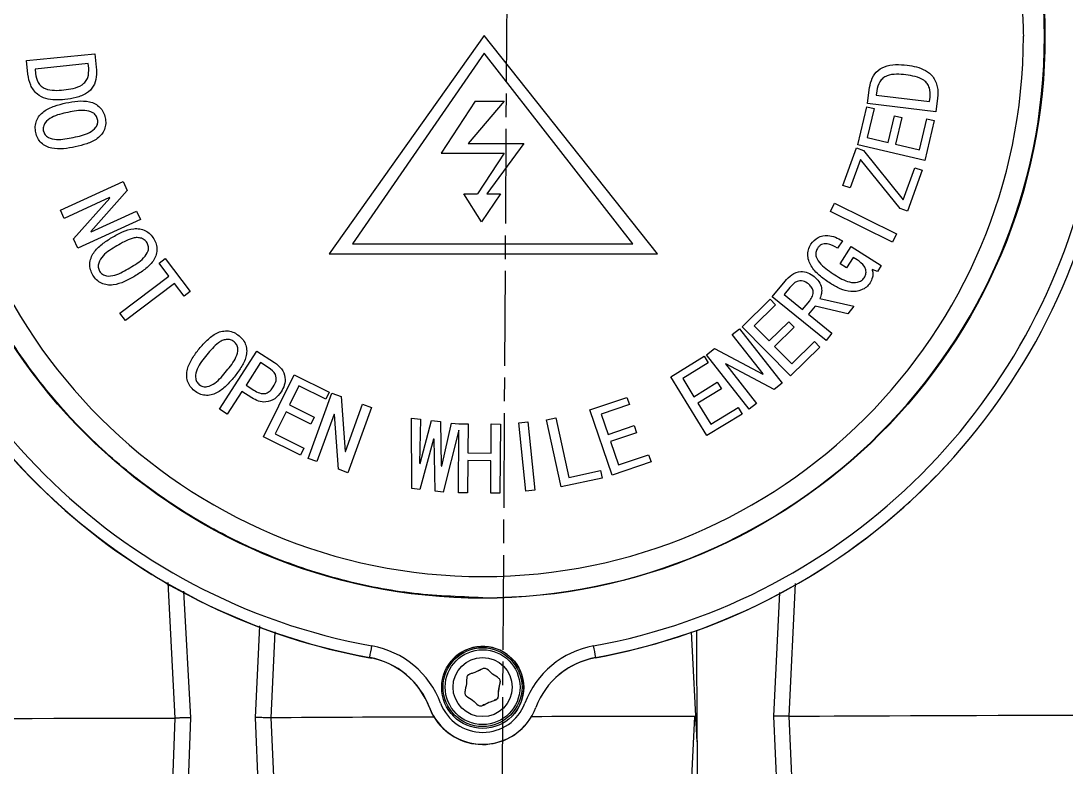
# Model space of a CAD drawing. Header units: millimetres. Extents: x 2301 to 4250, y 838 to 2217.
# Drawn here: x 3545.3 to 3677.6, y 1848.6 to 1943.2 of the extents above; entities that cross this region are included whole.
import ezdxf

# ---------------------------------------------------------------- set-up
doc = ezdxf.new("R2010")
doc.units = ezdxf.units.MM
doc.linetypes.add('AM_ISO08W050', pattern=[18, 12, -1.5, 3, -1.5])
doc.layers.add('AM_7', color=4, linetype='AM_ISO08W050', lineweight=25)

msp = doc.modelspace()

# ---------------------------------------------------------------- linework, layer by layer
at = {"color": 7, "linetype": 'Continuous', "lineweight": 25}
for p, q in [((3603.913, 1941.318), (3584.3, 1913.654)), ((3625.853, 1913.654), (3603.913, 1941.318)), ((3545.965, 1938.131), (3554.631, 1939.01)), ((3546.139, 1936.407), (3545.965, 1938.131)), ((3554.631, 1939.01), (3554.805, 1937.286)), ((3603.913, 1939.089), (3587.239, 1914.92)), ((3622.748, 1914.92), (3603.913, 1939.089)), ((3553.786, 1937.747), (3547.045, 1937.061)), ((3547.045, 1937.061), (3547.101, 1936.504)), ((3553.843, 1937.19), (3553.786, 1937.747)), ((3652.473, 1932.703), (3652.681, 1934.427)), ((3653.644, 1934.309), (3653.576, 1933.752)), ((3602.775, 1932.997), (3598.481, 1926.422)), ((3606.464, 1932.997), (3601.902, 1927.63)), ((3602.775, 1932.997), (3606.464, 1932.997)), ((3661.139, 1931.653), (3652.473, 1932.703)), ((3653.576, 1933.752), (3660.317, 1932.938)), ((3660.317, 1932.938), (3660.385, 1933.495)), ((3661.348, 1933.377), (3661.139, 1931.653)), ((3651.226, 1927.465), (3652.367, 1932.289)), ((3652.367, 1932.289), (3653.312, 1932.065)), ((3653.312, 1932.065), (3652.443, 1928.384)), ((3655.078, 1927.76), (3655.878, 1931.142)), ((3655.878, 1931.142), (3656.823, 1930.919)), ((3656.823, 1930.919), (3656.024, 1927.537)), ((3659.057, 1926.82), (3659.986, 1930.75)), ((3660.931, 1930.527), (3659.732, 1925.454)), ((3659.986, 1930.75), (3660.931, 1930.527)), ((3601.902, 1927.63), (3608.947, 1927.63)), ((3608.947, 1927.63), (3604.274, 1921.257)), ((3659.732, 1925.454), (3651.226, 1927.465)), ((3652.443, 1928.384), (3655.078, 1927.76)), ((3656.024, 1927.537), (3659.057, 1926.82)), ((3598.481, 1926.422), (3606.464, 1926.422)), ((3606.464, 1926.422), (3603.091, 1921.257)), ((3649.359, 1922.327), (3651.064, 1927.062)), ((3651.064, 1927.062), (3651.981, 1926.733)), ((3651.981, 1926.733), (3656.998, 1920.503)), ((3651.58, 1925.62), (3650.276, 1921.998)), ((3656.599, 1919.392), (3651.58, 1925.62)), ((3656.998, 1920.503), (3658.459, 1924.561)), ((3658.459, 1924.561), (3659.376, 1924.231)), ((3659.376, 1924.231), (3657.516, 1919.063)), ((3550.25, 1919.2), (3558.187, 1922.834)), ((3558.187, 1922.834), (3558.72, 1921.672)), ((3650.276, 1921.998), (3649.359, 1922.327)), ((3556.495, 1920.767), (3550.739, 1918.131)), ((3551.931, 1915.532), (3556.516, 1920.721)), ((3558.72, 1921.672), (3554.132, 1916.485)), ((3556.516, 1920.721), (3556.495, 1920.767)), ((3601.366, 1921.257), (3603.091, 1921.257)), ((3603.58, 1917.701), (3601.366, 1921.257)), ((3605.995, 1921.257), (3603.58, 1917.701)), ((3604.274, 1921.257), (3605.995, 1921.257)), ((3647.779, 1918.992), (3648.298, 1920.049)), ((3648.298, 1920.049), (3656.155, 1916.184)), ((3657.516, 1919.063), (3656.599, 1919.392)), ((3550.739, 1918.131), (3550.25, 1919.2)), ((3560.398, 1918.006), (3552.461, 1914.372)), ((3554.153, 1916.437), (3559.909, 1919.073)), ((3559.909, 1919.073), (3560.398, 1918.006)), ((3655.636, 1915.126), (3647.779, 1918.992)), ((3552.461, 1914.372), (3551.931, 1915.532)), ((3554.132, 1916.485), (3554.153, 1916.437)), ((3649.281, 1915.299), (3648.675, 1914.35)), ((3656.155, 1916.184), (3655.636, 1915.126)), ((3587.239, 1914.92), (3622.748, 1914.92)), ((3648.995, 1912.381), (3650.403, 1914.581)), ((3650.403, 1914.581), (3654.196, 1912.154)), ((3562.746, 1912.462), (3563.519, 1913.049)), ((3563.519, 1913.049), (3566.702, 1908.854)), ((3584.3, 1913.654), (3625.853, 1913.654)), ((3650.67, 1913.196), (3649.813, 1911.858)), ((3651.143, 1912.893), (3650.67, 1913.196)), ((3563.983, 1910.833), (3562.746, 1912.462)), ((3649.813, 1911.858), (3648.995, 1912.381)), ((3653.728, 1911.42), (3653.04, 1911.68)), ((3654.196, 1912.154), (3653.728, 1911.42)), ((3557.791, 1906.134), (3563.983, 1910.833)), ((3640.409, 1908.205), (3642.025, 1910.195)), ((3564.693, 1909.897), (3558.501, 1905.198)), ((3565.929, 1908.267), (3564.693, 1909.897)), ((3566.702, 1908.854), (3565.929, 1908.267)), ((3642.62, 1909.38), (3641.908, 1908.505)), ((3636.591, 1904.41), (3640.129, 1907.887)), ((3640.129, 1907.887), (3640.809, 1907.194)), ((3647.213, 1902.674), (3640.409, 1908.205)), ((3641.908, 1908.505), (3644.255, 1906.598)), ((3644.255, 1906.598), (3645.161, 1907.713)), ((3646.444, 1907.989), (3650.737, 1907.011)), ((3558.501, 1905.198), (3557.791, 1906.134)), ((3640.809, 1907.194), (3638.109, 1904.541)), ((3645.853, 1907.017), (3645.011, 1905.983)), ((3649.96, 1906.057), (3645.853, 1907.017)), ((3650.737, 1907.011), (3649.96, 1906.057)), ((3640.009, 1902.609), (3642.49, 1905.045)), ((3642.49, 1905.045), (3643.17, 1904.352)), ((3645.011, 1905.983), (3647.956, 1903.59)), ((3635.344, 1903.414), (3636.271, 1904.141)), ((3639.259, 1898.421), (3635.344, 1903.414)), ((3636.271, 1904.141), (3641.669, 1897.256)), ((3642.721, 1898.173), (3636.591, 1904.41)), ((3638.109, 1904.541), (3640.009, 1902.609)), ((3643.17, 1904.352), (3640.69, 1901.915)), ((3647.956, 1903.59), (3647.213, 1902.674)), ((3642.876, 1899.691), (3645.758, 1902.521)), ((3645.758, 1902.521), (3646.44, 1901.828)), ((3570.394, 1893.948), (3575.125, 1901.318)), ((3575.125, 1901.318), (3577.366, 1899.88)), ((3632.083, 1900.858), (3633.089, 1901.646)), ((3637.481, 1893.972), (3632.083, 1900.858)), ((3633.089, 1901.646), (3639.219, 1898.391)), ((3640.69, 1901.915), (3642.876, 1899.691)), ((3646.44, 1901.828), (3642.721, 1898.173)), ((3575.591, 1899.863), (3573.764, 1897.017)), ((3576.582, 1899.227), (3575.591, 1899.863)), ((3627.555, 1898.068), (3631.782, 1900.669)), ((3632.29, 1899.841), (3629.065, 1897.857)), ((3631.782, 1900.669), (3632.29, 1899.841)), ((3634.533, 1899.723), (3634.491, 1899.69)), ((3634.491, 1899.69), (3638.406, 1894.698)), ((3640.661, 1896.466), (3634.533, 1899.723)), ((3575.959, 1890.466), (3579.841, 1898.324)), ((3579.841, 1898.324), (3584.298, 1896.122)), ((3639.219, 1898.391), (3639.259, 1898.421)), ((3573.764, 1897.017), (3574.755, 1896.381)), ((3580.466, 1896.929), (3579.261, 1894.495)), ((3583.867, 1895.249), (3580.466, 1896.929)), ((3632.138, 1890.616), (3627.555, 1898.068)), ((3629.065, 1897.857), (3630.486, 1895.548)), ((3630.486, 1895.548), (3633.449, 1897.37)), ((3633.449, 1897.37), (3633.959, 1896.542)), ((3641.669, 1897.256), (3640.661, 1896.466)), ((3573.24, 1896.199), (3571.385, 1893.311)), ((3574.49, 1895.397), (3573.24, 1896.199)), ((3581.64, 1887.726), (3584.614, 1895.987)), ((3584.298, 1896.122), (3583.867, 1895.249)), ((3584.614, 1895.987), (3585.823, 1895.552)), ((3585.823, 1895.552), (3586.321, 1888.606)), ((3617.323, 1893.866), (3622.01, 1895.461)), ((3622.01, 1895.461), (3622.323, 1894.544)), ((3633.959, 1896.542), (3630.995, 1894.72)), ((3579.261, 1894.495), (3582.386, 1892.95)), ((3586.371, 1888.587), (3588.529, 1894.578)), ((3589.639, 1894.178), (3586.664, 1885.917)), ((3588.529, 1894.578), (3589.639, 1894.178)), ((3622.323, 1894.544), (3618.748, 1893.326)), ((3630.995, 1894.72), (3632.631, 1892.061)), ((3632.631, 1892.061), (3636.073, 1894.178)), ((3636.073, 1894.178), (3636.583, 1893.35)), ((3638.406, 1894.698), (3637.481, 1893.972)), ((3571.385, 1893.311), (3570.394, 1893.948)), ((3578.831, 1893.621), (3577.446, 1890.819)), ((3581.956, 1892.077), (3578.831, 1893.621)), ((3582.386, 1892.95), (3581.956, 1892.077)), ((3584.91, 1893.318), (3582.752, 1887.327)), ((3584.957, 1893.301), (3584.91, 1893.318)), ((3585.457, 1886.353), (3584.957, 1893.301)), ((3594.777, 1883.926), (3594.739, 1892.833)), ((3594.739, 1892.833), (3595.853, 1892.695)), ((3611.835, 1892.618), (3612.98, 1892.866)), ((3612.98, 1892.866), (3614.628, 1885.306)), ((3620.135, 1885.605), (3617.323, 1893.866)), ((3618.748, 1893.326), (3619.619, 1890.764)), ((3636.583, 1893.35), (3632.138, 1890.616)), ((3595.853, 1892.695), (3595.734, 1887.102)), ((3595.834, 1887.09), (3597.272, 1892.522)), ((3597.272, 1892.522), (3598.388, 1892.384)), ((3598.388, 1892.384), (3598.47, 1886.766)), ((3598.572, 1886.753), (3599.807, 1892.21)), ((3599.807, 1892.21), (3600.73, 1892.097)), ((3600.73, 1892.097), (3600.73, 1892.122)), ((3600.73, 1892.122), (3601.907, 1892.112)), ((3601.907, 1892.112), (3601.875, 1888.429)), ((3604.791, 1888.404), (3604.823, 1892.087)), ((3604.823, 1892.087), (3606, 1892.076)), ((3606, 1892.076), (3605.924, 1883.328)), ((3608.297, 1892.249), (3609.464, 1892.37)), ((3609.193, 1883.583), (3608.297, 1892.249)), ((3609.464, 1892.37), (3610.36, 1883.704)), ((3613.689, 1884.112), (3611.835, 1892.618)), ((3619.619, 1890.764), (3622.905, 1891.884)), ((3622.905, 1891.884), (3623.217, 1890.967)), ((3580.645, 1888.151), (3575.959, 1890.466)), ((3577.446, 1890.819), (3581.077, 1889.025)), ((3597.5, 1890.179), (3595.791, 1883.803)), ((3597.6, 1890.165), (3597.5, 1890.179)), ((3597.717, 1883.566), (3597.6, 1890.165)), ((3600.723, 1891.292), (3598.731, 1883.441)), ((3600.654, 1883.374), (3600.723, 1891.292)), ((3623.217, 1890.967), (3619.932, 1889.847)), ((3581.077, 1889.025), (3580.645, 1888.151)), ((3619.932, 1889.847), (3620.936, 1886.899)), ((3582.752, 1887.327), (3581.64, 1887.726)), ((3586.321, 1888.606), (3586.371, 1888.587)), ((3601.875, 1888.429), (3604.791, 1888.404)), ((3620.936, 1886.899), (3624.752, 1888.199)), ((3624.752, 1888.199), (3625.063, 1887.281)), ((3586.664, 1885.917), (3585.457, 1886.353)), ((3595.734, 1887.102), (3595.834, 1887.09)), ((3598.47, 1886.766), (3598.572, 1886.753)), ((3601.867, 1887.457), (3601.831, 1883.364)), ((3604.783, 1887.432), (3601.867, 1887.457)), ((3604.747, 1883.339), (3604.783, 1887.432)), ((3614.628, 1885.306), (3618.657, 1886.185)), ((3618.657, 1886.185), (3618.861, 1885.24)), ((3625.063, 1887.281), (3620.135, 1885.605)), ((3662.919, 1887.373), (3662.937, 1887.393)), ((3618.861, 1885.24), (3613.689, 1884.112)), ((3595.791, 1883.803), (3594.777, 1883.926)), ((3598.731, 1883.441), (3597.717, 1883.566)), ((3610.36, 1883.704), (3609.193, 1883.583)), ((3601.831, 1883.364), (3600.654, 1883.374)), ((3605.924, 1883.328), (3604.747, 1883.339)), ((3550.873, 1881.121), (3550.879, 1881.126)), ((3656.57, 1881.126), (3656.565, 1881.12)), ((3564.811, 1854.814), (3563.893, 1871.991)), ((3643.31, 1871.865), (3642.516, 1855.059)), ((3565.862, 1870.896), (3566.732, 1854.852)), ((3640.603, 1855.085), (3641.355, 1870.738)), ((3574.958, 1854.878), (3575.494, 1866.505)), ((3577.404, 1865.753), (3576.906, 1854.852)), ((3630.893, 1851.821), (3630.186, 1865.751)), ((3630.893, 1851.821), (3630.849, 1865.922)), ((3589.415, 1862.482), (3589.43, 1862.498)), ((3589.658, 1862.427), (3589.664, 1862.433)), ((3589.92, 1862.376), (3589.658, 1862.427)), ((3618.055, 1862.498), (3618.032, 1862.472)), ((3596.937, 1856.264), (3596.814, 1856.59)), ((3596.937, 1856.264), (3596.944, 1856.272)), ((3597.002, 1856.175), (3596.988, 1856.159)), ((3603.955, 1856.511), (3603.736, 1856.5)), ((3564.438, 1844.813), (3564.812, 1854.814)), ((3564.812, 1854.814), (3564.811, 1854.814)), ((3566.732, 1854.852), (3566.358, 1844.816)), ((3575.398, 1844.844), (3574.958, 1854.878)), ((3576.906, 1854.852), (3577.346, 1844.853)), ((3576.906, 1854.852), (3576.906, 1854.852)), ((3630.112, 1845.019), (3630.599, 1855.02)), ((3641.04, 1845.051), (3640.603, 1855.085)), ((3642.515, 1855.059), (3642.952, 1845.06)), ((3642.516, 1855.059), (3642.515, 1855.059)), ((3609.047, 1853.838), (3609.07, 1853.864)), ((3630.893, 1851.821), (3630.915, 1845.019))]:
    msp.add_line(p, q, dxfattribs=at)
at = {"color": 7, "linetype": 'Continuous', "lineweight": 25, "flags": 128}
for points in [[(3605.364, 1857.22), (3605.292, 1857.145), (3605.151, 1857.015)], [(3521.375, 1854.666), (3521.42, 1854.668), (3521.776, 1854.675), (3522.481, 1854.682), (3523.526, 1854.69), (3524.892, 1854.699), (3526.559, 1854.709), (3528.498, 1854.719), (3530.68, 1854.729), (3533.068, 1854.739), (3535.625, 1854.749), (3538.309, 1854.759), (3541.078, 1854.769), (3543.886, 1854.778), (3546.688, 1854.787), (3549.44, 1854.794), (3552.097, 1854.801), (3554.617, 1854.806), (3556.959, 1854.811), (3559.085, 1854.814), (3560.961, 1854.816), (3562.557, 1854.817), (3563.847, 1854.816), (3564.811, 1854.814)], [(3642.516, 1855.059), (3643.484, 1855.067), (3644.777, 1855.076), (3646.376, 1855.085), (3648.254, 1855.095), (3650.382, 1855.105), (3652.725, 1855.115), (3655.246, 1855.125), (3657.904, 1855.136), (3660.656, 1855.145), (3663.458, 1855.155), (3666.265, 1855.163), (3669.032, 1855.171), (3671.715, 1855.178), (3674.27, 1855.184), (3676.656, 1855.188), (3678.835, 1855.192), (3680.772, 1855.194), (3682.436, 1855.195), (3683.8, 1855.195), (3684.842, 1855.193), (3685.546, 1855.19), (3685.899, 1855.186), (3685.943, 1855.184)]]:
    msp.add_lwpolyline(points, dxfattribs=at)
at = {"color": 7, "linetype": 'Continuous', "lineweight": 25}
for centre, radius in [((3603.744, 1941.21), 71.202), ((3603.745, 1858.71), 5.2), ((3603.716, 1858.736), 5), ((3603.722, 1858.741), 4.739), ((3603.723, 1858.743), 3.742)]:
    msp.add_circle(centre, radius, dxfattribs=at)
for centre, radius, start, end in [((3603.747, 1941.212), 71.137, 270.00008, 179.99995), ((3603.752, 1941.217), 68.457, 90.00009, 359.99993), ((3603.742, 1941.207), 80, 190.30621, 259.69381), ((3603.745, 1941.21), 78.5, 190.30621, 259.69381), ((3603.745, 1941.209), 78.5, 280.30599, 349.69399), ((3603.742, 1941.206), 80, 280.30599, 349.69399), ((3603.725, 1941.187), 80, 221.3436, 228.65642), ((3603.725, 1941.187), 79.999, 311.34356, 317.72608), ((3603.719, 1941.182), 80, 228.65641, 259.87691), ((3603.719, 1941.181), 80, 280.306, 311.34355), ((3313.818, 1913.762), 280.339, 349.46326, 349.77049), ((3587.643, 1852.662), 11.5, 20.58678, 79.69378), ((3603.736, 1858.7), 5.2, 317.72621, 137.72594), ((3619.846, 1852.662), 11.5, 100.30601, 159.41336), ((3434.4, 1830.248), 186.465, 9.95967, 10.42129), ((3587.626, 1852.643), 10, 20.58678, 79.69378), ((3587.641, 1852.659), 10, 20.58678, 79.69378), ((3619.844, 1852.659), 10, 100.30601, 159.41336), ((3619.821, 1852.634), 10, 100.306, 137.72607), ((3603.719, 1858.681), 7.2, 199.61704, 317.72594), ((3603.742, 1858.707), 7.2, 200.58662, 339.41319), ((3603.745, 1858.71), 5.7, 200.58662, 339.4132), ((3610.3, -2750.948), 4605.921, 90.158502, 90.415406), ((3625.379, -2354.889), 4209.912, 89.928953, 90.210502)]:
    msp.add_arc(centre, radius, start, end, dxfattribs=at)
for points, knots in [([(3603.752, 2009.674), (3606.392, 2009.586), (3611.784, 2009.405), (3619.911, 2007.904), (3628.075, 2005.406), (3636.07, 2001.781), (3643.674, 1997.071), (3650.669, 1991.342), (3656.691, 1984.908), (3661.675, 1978.01), (3665.623, 1970.881), (3668.648, 1963.486), (3670.731, 1955.993), (3671.983, 1948.559), (3672.134, 1943.633), (3672.209, 1941.217)], [0, 0, 0, 0, 0.0736754, 0.1504344, 0.2298849, 0.3115242, 0.3947507, 0.4788859, 0.5632051, 0.6400411, 0.7158686, 0.7901842, 0.8625449, 0.9325805, 1, 1, 1, 1]), ([(3547.101, 1936.504), (3547.175, 1936.106), (3547.287, 1935.509), (3547.803, 1934.88), (3548.492, 1934.459), (3549.507, 1934.326), (3550.299, 1934.383), (3550.696, 1934.412)], [0, 0, 0, 0, 0.2491686, 0.3742314, 0.4992481, 0.7491493, 1, 1, 1, 1]), ([(3550.696, 1934.412), (3551.093, 1934.464), (3551.886, 1934.568), (3552.858, 1934.908), (3553.46, 1935.453), (3553.861, 1936.168), (3553.85, 1936.781), (3553.843, 1937.19)], [0, 0, 0, 0, 0.2508567, 0.500793, 0.6258591, 0.7509329, 1, 1, 1, 1]), ([(3554.805, 1937.286), (3554.827, 1936.876), (3554.871, 1936.057), (3554.51, 1934.843), (3553.566, 1933.883), (3552.254, 1933.392), (3551.298, 1933.261), (3550.819, 1933.195)], [0, 0, 0, 0, 0.1870739, 0.3734257, 0.5592438, 0.7792964, 1, 1, 1, 1]), ([(3652.681, 1934.427), (3652.75, 1934.833), (3652.888, 1935.644), (3653.509, 1936.751), (3654.643, 1937.481), (3656.034, 1937.673), (3656.998, 1937.589), (3657.481, 1937.547)], [0, 0, 0, 0, 0.1870649, 0.3734297, 0.5592453, 0.7792922, 1, 1, 1, 1]), ([(3657.481, 1937.547), (3657.881, 1937.486), (3658.681, 1937.362), (3659.835, 1936.945), (3660.85, 1936.111), (3661.419, 1934.813), (3661.371, 1933.856), (3661.348, 1933.377)], [0, 0, 0, 0, 0.18736448, 0.37442493, 0.56063137, 0.77992698, 1, 1, 1, 1]), ([(3550.819, 1933.195), (3550.415, 1933.168), (3549.609, 1933.113), (3548.394, 1933.263), (3547.222, 1933.853), (3546.387, 1934.994), (3546.222, 1935.936), (3546.139, 1936.407)], [0, 0, 0, 0, 0.1873686, 0.3744545, 0.5606512, 0.7799286, 1, 1, 1, 1]), ([(3657.333, 1936.331), (3656.933, 1936.368), (3656.134, 1936.441), (3655.11, 1936.322), (3654.401, 1935.923), (3653.851, 1935.311), (3653.727, 1934.71), (3653.644, 1934.309)], [0, 0, 0, 0, 0.2508645, 0.5008218, 0.6258859, 0.7509553, 1, 1, 1, 1]), ([(3660.385, 1933.495), (3660.401, 1933.9), (3660.425, 1934.508), (3660.058, 1935.237), (3659.475, 1935.798), (3658.514, 1936.154), (3657.727, 1936.272), (3657.333, 1936.331)], [0, 0, 0, 0, 0.2491512, 0.3742584, 0.4992728, 0.7491603, 1, 1, 1, 1]), ([(3547.142, 1929.02), (3547.106, 1929.27), (3547.033, 1929.771), (3547.201, 1930.525), (3547.59, 1931.183), (3548.332, 1931.879), (3549.497, 1932.415), (3550.475, 1932.652), (3550.964, 1932.771)], [0, 0, 0, 0, 0.1250192, 0.2498558, 0.3747912, 0.4997815, 0.7495749, 1, 1, 1, 1]), ([(3550.964, 1932.771), (3551.456, 1932.861), (3552.439, 1933.041), (3553.713, 1933.025), (3554.664, 1932.684), (3555.276, 1932.234), (3555.727, 1931.615), (3555.861, 1931.13), (3555.928, 1930.888)], [0, 0, 0, 0, 0.2504567, 0.5002532, 0.6252173, 0.7501267, 0.8749622, 1, 1, 1, 1]), ([(3551.22, 1931.566), (3550.507, 1931.417), (3549.442, 1931.195), (3548.396, 1930.429), (3548.053, 1929.768), (3548.081, 1929.404), (3548.095, 1929.222)], [0, 0, 0, 0, 0.5017694, 0.750141, 0.875232, 1, 1, 1, 1]), ([(3554.975, 1930.685), (3554.916, 1930.855), (3554.798, 1931.196), (3554.236, 1931.673), (3552.976, 1931.948), (3551.924, 1931.719), (3551.22, 1931.566)], [0, 0, 0, 0, 0.1248189, 0.2499539, 0.4981871, 1, 1, 1, 1]), ([(3551.892, 1928.404), (3552.591, 1928.549), (3553.636, 1928.766), (3554.689, 1929.494), (3555.019, 1930.15), (3554.99, 1930.507), (3554.975, 1930.685)], [0, 0, 0, 0, 0.5019475, 0.7502431, 0.8752926, 1, 1, 1, 1]), ([(3555.928, 1930.888), (3555.965, 1930.64), (3556.039, 1930.146), (3555.877, 1929.4), (3555.496, 1928.746), (3554.755, 1928.066), (3553.599, 1927.549), (3552.632, 1927.316), (3552.148, 1927.199)], [0, 0, 0, 0, 0.1250247, 0.249832, 0.3747171, 0.499688, 0.7495364, 1, 1, 1, 1]), ([(3552.148, 1927.199), (3551.655, 1927.108), (3550.67, 1926.927), (3549.396, 1926.929), (3548.433, 1927.243), (3547.808, 1927.677), (3547.346, 1928.292), (3547.21, 1928.777), (3547.142, 1929.02)], [0, 0, 0, 0, 0.2504518, 0.5003272, 0.6253213, 0.7502035, 0.8750019, 1, 1, 1, 1]), ([(3548.095, 1929.222), (3548.156, 1929.052), (3548.277, 1928.71), (3548.866, 1928.257), (3550.132, 1928.025), (3551.187, 1928.252), (3551.892, 1928.404)], [0, 0, 0, 0, 0.1247323, 0.24978, 0.4982226, 1, 1, 1, 1]), ([(3556.778, 1915.723), (3557.215, 1915.968), (3558.087, 1916.456), (3559.297, 1916.857), (3560.309, 1916.842), (3561.033, 1916.613), (3561.662, 1916.174), (3561.945, 1915.758), (3562.087, 1915.551)], [0, 0, 0, 0, 0.2504523, 0.5002239, 0.6252071, 0.75011, 0.874969, 1, 1, 1, 1]), ([(3554.378, 1910.937), (3554.261, 1911.162), (3554.029, 1911.612), (3553.948, 1912.38), (3554.101, 1913.128), (3554.578, 1914.026), (3555.505, 1914.911), (3556.354, 1915.452), (3556.778, 1915.723)], [0, 0, 0, 0, 0.1250036, 0.2498616, 0.3747616, 0.4997388, 0.7495522, 1, 1, 1, 1]), ([(3561.25, 1915.05), (3561.139, 1915.193), (3560.916, 1915.478), (3560.398, 1915.671), (3559.861, 1915.729), (3558.808, 1915.478), (3558.032, 1915.027), (3557.411, 1914.666)], [0, 0, 0, 0, 0.1244998, 0.2492948, 0.3742933, 0.4995067, 1, 1, 1, 1]), ([(3562.087, 1915.551), (3562.202, 1915.328), (3562.432, 1914.884), (3562.523, 1914.125), (3562.37, 1913.384), (3561.89, 1912.499), (3560.962, 1911.636), (3560.124, 1911.101), (3559.704, 1910.833)], [0, 0, 0, 0, 0.1249965, 0.249855, 0.3747479, 0.4997368, 0.7495608, 1, 1, 1, 1]), ([(3645.3, 1914.867), (3645.574, 1915.197), (3646.123, 1915.858), (3647.359, 1916.025), (3648.417, 1915.793), (3648.993, 1915.464), (3649.281, 1915.299)], [0, 0, 0, 0, 0.2788964, 0.5578251, 0.7786952, 1, 1, 1, 1]), ([(3557.411, 1914.666), (3556.785, 1914.295), (3555.85, 1913.74), (3555.104, 1912.676), (3554.999, 1911.939), (3555.143, 1911.604), (3555.215, 1911.437)], [0, 0, 0, 0, 0.501761, 0.750183, 0.8753162, 1, 1, 1, 1]), ([(3559.071, 1911.89), (3559.685, 1912.255), (3560.603, 1912.8), (3561.366, 1913.829), (3561.465, 1914.557), (3561.321, 1914.886), (3561.25, 1915.05)], [0, 0, 0, 0, 0.5018684, 0.7502116, 0.8752611, 1, 1, 1, 1]), ([(3647.765, 1909.889), (3647.337, 1910.182), (3646.48, 1910.768), (3645.379, 1911.88), (3644.846, 1913.121), (3644.929, 1914.178), (3645.176, 1914.637), (3645.3, 1914.867)], [0, 0, 0, 0, 0.2509218, 0.5013544, 0.7498363, 0.8748612, 1, 1, 1, 1]), ([(3646.12, 1914.342), (3646.036, 1914.173), (3645.866, 1913.836), (3645.969, 1913.066), (3646.787, 1912.003), (3647.719, 1911.389), (3648.341, 1910.979)], [0, 0, 0, 0, 0.1247529, 0.2495, 0.4985308, 1, 1, 1, 1]), ([(3648.675, 1914.35), (3648.251, 1914.595), (3647.72, 1914.903), (3646.995, 1914.923), (3646.642, 1914.835), (3646.334, 1914.634), (3646.192, 1914.439), (3646.12, 1914.342)], [0, 0, 0, 0, 0.4988165, 0.6242231, 0.7494415, 0.874624, 1, 1, 1, 1]), ([(3652.053, 1910.609), (3652.134, 1910.764), (3652.297, 1911.073), (3652.283, 1911.611), (3651.968, 1912.311), (3651.484, 1912.653), (3651.143, 1912.893)], [0, 0, 0, 0, 0.1868638, 0.3733714, 0.5602028, 1, 1, 1, 1]), ([(3555.215, 1911.437), (3555.328, 1911.295), (3555.554, 1911.012), (3556.255, 1910.772), (3557.529, 1910.962), (3558.453, 1911.518), (3559.071, 1911.89)], [0, 0, 0, 0, 0.124711, 0.2497335, 0.4981823, 1, 1, 1, 1]), ([(3642.025, 1910.195), (3642.297, 1910.487), (3642.839, 1911.069), (3643.916, 1911.514), (3644.962, 1911.313), (3645.468, 1910.943), (3645.722, 1910.757)], [0, 0, 0, 0, 0.280695, 0.5598608, 0.7792695, 1, 1, 1, 1]), ([(3653.04, 1911.68), (3653.086, 1911.517), (3653.179, 1911.191), (3653.105, 1910.579), (3652.908, 1910.191), (3652.788, 1909.954)], [0, 0, 0, 0, 0.2797111, 0.5602706, 1, 1, 1, 1]), ([(3559.704, 1910.833), (3559.266, 1910.587), (3558.393, 1910.098), (3557.186, 1909.688), (3556.174, 1909.673), (3555.441, 1909.881), (3554.805, 1910.313), (3554.52, 1910.729), (3554.378, 1910.937)], [0, 0, 0, 0, 0.2504337, 0.5002812, 0.6252688, 0.7501695, 0.8749936, 1, 1, 1, 1]), ([(3644.977, 1909.842), (3644.762, 1909.987), (3644.332, 1910.277), (3643.346, 1910.193), (3642.896, 1909.689), (3642.62, 1909.38)], [0, 0, 0, 0, 0.280727, 0.5596165, 1, 1, 1, 1]), ([(3645.722, 1910.757), (3645.939, 1910.561), (3646.373, 1910.17), (3646.671, 1909.391), (3646.683, 1908.633), (3646.523, 1908.204), (3646.444, 1907.989)], [0, 0, 0, 0, 0.2803832, 0.559221, 0.7797503, 1, 1, 1, 1]), ([(3648.341, 1910.979), (3648.932, 1910.606), (3649.817, 1910.048), (3651.051, 1909.974), (3651.717, 1910.211), (3651.941, 1910.477), (3652.053, 1910.609)], [0, 0, 0, 0, 0.5010763, 0.7499661, 0.8751624, 1, 1, 1, 1]), ([(3645.161, 1907.713), (3645.287, 1907.902), (3645.539, 1908.279), (3645.638, 1908.939), (3645.376, 1909.484), (3645.11, 1909.723), (3644.977, 1909.842)], [0, 0, 0, 0, 0.2804879, 0.5596746, 0.7791971, 1, 1, 1, 1]), ([(3652.788, 1909.954), (3652.644, 1909.768), (3652.356, 1909.396), (3651.523, 1908.943), (3650.334, 1908.755), (3648.969, 1909.176), (3648.167, 1909.651), (3647.765, 1909.889)], [0, 0, 0, 0, 0.1250554, 0.2501566, 0.4991693, 0.7492179, 1, 1, 1, 1]), ([(3567.839, 1901.619), (3568.165, 1901.998), (3568.816, 1902.755), (3569.817, 1903.543), (3570.771, 1903.875), (3571.53, 1903.909), (3572.268, 1903.707), (3572.677, 1903.415), (3572.881, 1903.269)], [0, 0, 0, 0, 0.2504339, 0.5002214, 0.6252151, 0.7501399, 0.8749892, 1, 1, 1, 1]), ([(3572.267, 1902.513), (3572.114, 1902.609), (3571.808, 1902.801), (3571.256, 1902.806), (3570.732, 1902.677), (3569.83, 1902.078), (3569.255, 1901.392), (3568.794, 1900.842)], [0, 0, 0, 0, 0.1245429, 0.249367, 0.3743477, 0.4995619, 1, 1, 1, 1]), ([(3571.301, 1898.805), (3571.755, 1899.357), (3572.432, 1900.181), (3572.79, 1901.407), (3572.64, 1902.125), (3572.392, 1902.384), (3572.267, 1902.513)], [0, 0, 0, 0, 0.5018779, 0.7501176, 0.8751431, 1, 1, 1, 1]), ([(3572.881, 1903.269), (3573.066, 1903.1), (3573.434, 1902.762), (3573.777, 1902.081), (3573.887, 1901.333), (3573.739, 1900.339), (3573.164, 1899.211), (3572.559, 1898.423), (3572.256, 1898.028)], [0, 0, 0, 0, 0.1250284, 0.2498723, 0.3747685, 0.4997331, 0.7495573, 1, 1, 1, 1]), ([(3567.222, 1896.306), (3567.036, 1896.478), (3566.664, 1896.821), (3566.324, 1897.513), (3566.213, 1898.269), (3566.353, 1899.275), (3566.921, 1900.422), (3567.533, 1901.22), (3567.839, 1901.619)], [0, 0, 0, 0, 0.1250093, 0.2498545, 0.3747778, 0.4997916, 0.7495853, 1, 1, 1, 1]), ([(3568.794, 1900.842), (3568.334, 1900.28), (3567.646, 1899.44), (3567.311, 1898.188), (3567.461, 1897.46), (3567.711, 1897.195), (3567.836, 1897.062)], [0, 0, 0, 0, 0.5017515, 0.7500962, 0.875224, 1, 1, 1, 1]), ([(3577.366, 1899.88), (3577.692, 1899.637), (3578.34, 1899.152), (3578.772, 1898.057), (3578.678, 1897.002), (3578.368, 1896.448), (3578.213, 1896.17)], [0, 0, 0, 0, 0.2804232, 0.5591036, 0.7791827, 1, 1, 1, 1]), ([(3567.836, 1897.062), (3567.99, 1896.967), (3568.299, 1896.778), (3569.04, 1896.792), (3570.171, 1897.407), (3570.848, 1898.245), (3571.301, 1898.805)], [0, 0, 0, 0, 0.124682, 0.2497052, 0.4982071, 1, 1, 1, 1]), ([(3577.22, 1896.809), (3577.363, 1897.044), (3577.644, 1897.51), (3577.545, 1898.56), (3576.948, 1898.973), (3576.582, 1899.227)], [0, 0, 0, 0, 0.28242195, 0.55927888, 1, 1, 1, 1]), ([(3572.256, 1898.028), (3571.929, 1897.649), (3571.277, 1896.891), (3570.284, 1896.095), (3569.34, 1895.735), (3568.581, 1895.679), (3567.836, 1895.868), (3567.427, 1896.16), (3567.222, 1896.306)], [0, 0, 0, 0, 0.2504428, 0.5002887, 0.6252796, 0.7501774, 0.8749961, 1, 1, 1, 1]), ([(3574.755, 1896.381), (3574.989, 1896.244), (3575.453, 1895.973), (3576.257, 1895.866), (3576.856, 1896.286), (3577.099, 1896.634), (3577.22, 1896.809)], [0, 0, 0, 0, 0.281389, 0.5593941, 0.7788242, 1, 1, 1, 1]), ([(3578.213, 1896.17), (3577.967, 1895.847), (3577.476, 1895.203), (3576.367, 1894.798), (3575.318, 1894.929), (3574.766, 1895.241), (3574.49, 1895.397)], [0, 0, 0, 0, 0.280177, 0.5589416, 0.7790938, 1, 1, 1, 1]), ([(3604.988, 1860.388), (3605.272, 1860.234), (3605.611, 1860.049), (3605.921, 1859.722), (3606.002, 1859.463), (3605.873, 1858.886), (3605.741, 1858.246), (3605.758, 1857.625), (3605.669, 1857.29), (3605.435, 1857.119), (3605.124, 1857.008), (3604.584, 1856.886), (3604.067, 1856.587), (3603.613, 1856.355), (3603.342, 1856.367), (3602.943, 1856.579), (3602.518, 1857.175), (3601.832, 1857.433), (3601.525, 1857.764), (3601.444, 1858.023), (3601.573, 1858.6), (3601.706, 1859.239), (3601.688, 1859.861), (3601.777, 1860.195), (3602.012, 1860.367), (3602.322, 1860.478), (3602.862, 1860.6), (3603.379, 1860.899), (3603.833, 1861.13), (3604.104, 1861.119), (3604.5, 1860.904), (3604.766, 1860.623), (3604.988, 1860.388)], [0, 0, 0, 0, 0.0662649, 0.0793317, 0.0917493, 0.1205736, 0.1985399, 0.2267612, 0.2498448, 0.2658901, 0.2845053, 0.318085, 0.3794264, 0.4082507, 0.4206683, 0.4337351, 0.5, 0.5662649, 0.5793317, 0.5917493, 0.6205736, 0.6985399, 0.7267612, 0.7498448, 0.7658901, 0.7845053, 0.818085, 0.8794264, 0.9082507, 0.9206683, 0.9337351, 1, 1, 1, 1]), ([(3604.984, 1860.384), (3604.763, 1860.619), (3604.497, 1860.9), (3604.101, 1861.115), (3603.829, 1861.127), (3603.304, 1860.855), (3602.732, 1860.551), (3602.115, 1860.431), (3601.928, 1860.282), (3601.848, 1860.219)], [0, 0, 0, 0, 0.2677301, 0.3205241, 0.3706951, 0.4871537, 0.8021614, 0.916184, 1, 1, 1, 1]), ([(3605.591, 1857.26), (3605.601, 1857.266), (3605.676, 1857.314), (3605.722, 1857.51), (3605.76, 1857.827), (3605.733, 1858.387), (3605.893, 1858.961), (3605.999, 1859.459), (3605.918, 1859.718), (3605.608, 1860.046), (3605.268, 1860.23), (3604.984, 1860.384)], [0, 0, 0, 0, 0.00926219, 0.07280931, 0.14653471, 0.27952685, 0.52246922, 0.63662741, 0.68580735, 0.73755846, 1, 1, 1, 1]), ([(3566.732, 1854.852), (3566.517, 1854.85), (3566.088, 1854.846), (3565.504, 1854.836), (3565.044, 1854.825), (3564.887, 1854.818), (3564.812, 1854.814)], [0, 0, 0, 0, 0.2507787, 0.5005567, 0.7632725, 1, 1, 1, 1]), ([(3576.906, 1854.852), (3576.837, 1854.856), (3576.694, 1854.863), (3576.229, 1854.871), (3575.628, 1854.877), (3575.181, 1854.878), (3574.958, 1854.878)], [0, 0, 0, 0, 0.2373618, 0.4997911, 0.7497, 1, 1, 1, 1]), ([(3630.599, 1855.02), (3630.603, 1855.018), (3630.611, 1855.013), (3630.631, 1854.959), (3630.714, 1854.51), (3630.788, 1853.387), (3630.856, 1852.376), (3630.893, 1851.821)], [0, 0, 0, 0, 0.0175622, 0.0368909, 0.0869163, 0.499617, 1, 1, 1, 1]), ([(3642.515, 1855.059), (3642.441, 1855.062), (3642.284, 1855.069), (3641.976, 1855.073), (3641.797, 1855.076), (3641.797, 1855.076), (3641.797, 1855.076), (3641.795, 1855.076), (3641.79, 1855.076), (3641.768, 1855.077), (3641.679, 1855.078), (3641.474, 1855.081), (3641.101, 1855.084), (3640.784, 1855.085), (3640.603, 1855.085)], [0, 0, 0, 0, 0.2363853, 0.4988098, 0.4988206, 0.4988473, 0.4989483, 0.4993403, 0.5008849, 0.5070164, 0.5314435, 0.6286342, 0.7877965, 1, 1, 1, 1])]:
    msp.add_open_spline(points, degree=3, knots=knots, dxfattribs=at)
msp.add_open_spline([(3603.747, 1870.075), (3600.643, 1870.193), (3594.435, 1870.427), (3585.283, 1872.317), (3576.446, 1875.298), (3568.077, 1879.431), (3560.318, 1884.614), (3553.302, 1890.767), (3547.149, 1897.783), (3541.965, 1905.542), (3537.833, 1913.911), (3534.852, 1922.748), (3532.962, 1931.9), (3532.727, 1938.108), (3532.61, 1941.212)], degree=3, dxfattribs=at)
at = {"layer": 'AM_7'}
msp.add_line((3604.011, 1467.48), (3607.673, 2092.122), dxfattribs=at)

doc.saveas('drawing.dxf')
